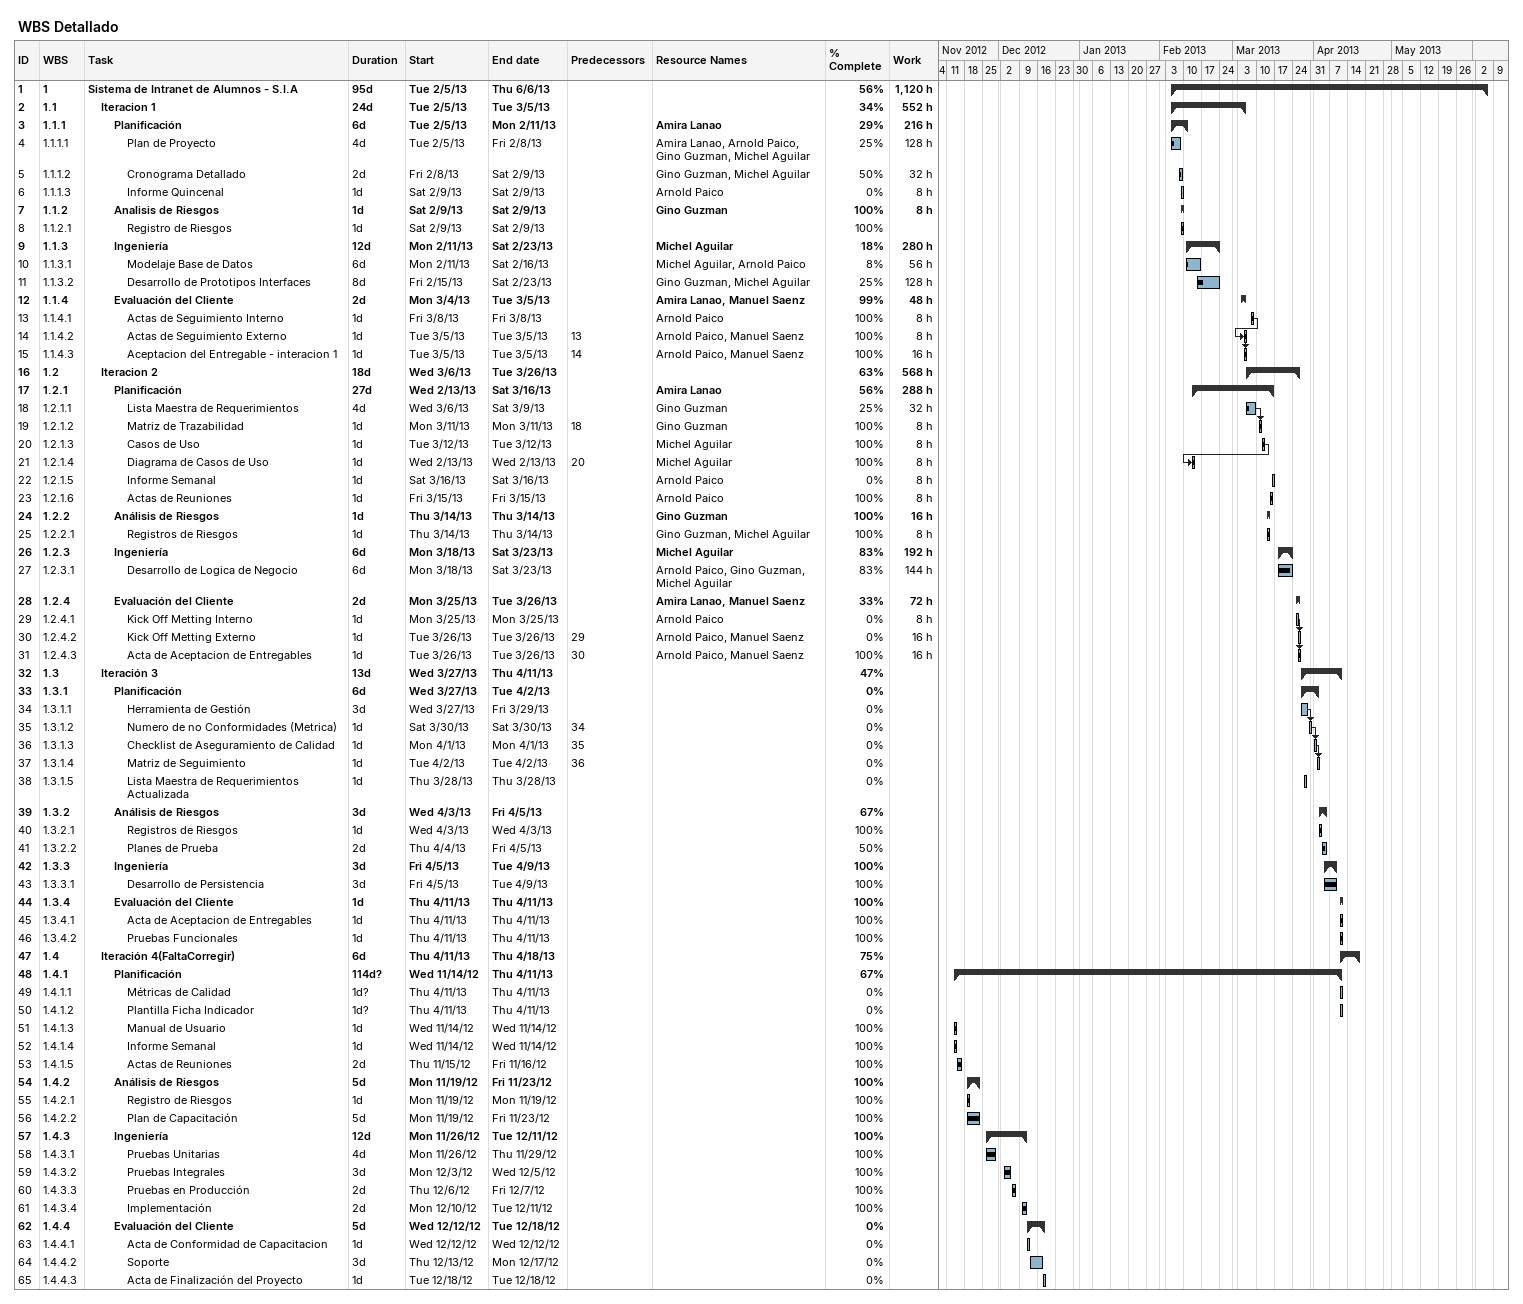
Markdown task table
WBS Detallado

| ID | WBS | Task | Duration | Start | Finish | Predecessors | Resources | % complete | Work (h) |
|---|---|---|---|---|---|---|---|---|---|
| 1 | 1 | **Sistema de Intranet de Alumnos - S.I.A** | 95d | 2013-02-05 | 2013-06-06 |  |  | 56 | 1120 |
| 2 | 1.1 | **Iteracion 1** | 24d | 2013-02-05 | 2013-03-05 |  |  | 34 | 552 |
| 3 | 1.1.1 | **Planificación** | 6d | 2013-02-05 | 2013-02-11 |  | Amira Lanao | 29 | 216 |
| 4 | 1.1.1.1 | Plan de Proyecto | 4d | 2013-02-05 | 2013-02-08 |  | Amira Lanao, Arnold Paico, Gino Guzman, Michel Aguilar | 25 | 128 |
| 5 | 1.1.1.2 | Cronograma Detallado | 2d | 2013-02-08 | 2013-02-09 |  | Gino Guzman, Michel Aguilar | 50 | 32 |
| 6 | 1.1.1.3 | Informe Quincenal | 1d | 2013-02-09 | 2013-02-09 |  | Arnold Paico | 0 | 8 |
| 7 | 1.1.2 | **Analisis de Riesgos** | 1d | 2013-02-09 | 2013-02-09 |  | Gino Guzman | 100 | 8 |
| 8 | 1.1.2.1 | Registro de Riesgos | 1d | 2013-02-09 | 2013-02-09 |  |  | 100 |  |
| 9 | 1.1.3 | **Ingeniería** | 12d | 2013-02-11 | 2013-02-23 |  | Michel Aguilar | 18 | 280 |
| 10 | 1.1.3.1 | Modelaje Base de Datos | 6d | 2013-02-11 | 2013-02-16 |  | Michel Aguilar, Arnold Paico | 8 | 56 |
| 11 | 1.1.3.2 | Desarrollo de Prototipos Interfaces | 8d | 2013-02-15 | 2013-02-23 |  | Gino Guzman, Michel Aguilar | 25 | 128 |
| 12 | 1.1.4 | **Evaluación del Cliente** | 2d | 2013-03-04 | 2013-03-05 |  | Amira Lanao, Manuel Saenz | 99 | 48 |
| 13 | 1.1.4.1 | Actas de Seguimiento Interno | 1d | 2013-03-08 | 2013-03-08 |  | Arnold Paico | 100 | 8 |
| 14 | 1.1.4.2 | Actas de Seguimiento Externo | 1d | 2013-03-05 | 2013-03-05 | 13 | Arnold Paico, Manuel Saenz | 100 | 8 |
| 15 | 1.1.4.3 | Aceptacion del Entregable - interacion 1 | 1d | 2013-03-05 | 2013-03-05 | 14 | Arnold Paico, Manuel Saenz | 100 | 16 |
| 16 | 1.2 | **Iteracion 2** | 18d | 2013-03-06 | 2013-03-26 |  |  | 63 | 568 |
| 17 | 1.2.1 | **Planificación** | 27d | 2013-02-13 | 2013-03-16 |  | Amira Lanao | 56 | 288 |
| 18 | 1.2.1.1 | Lista Maestra de Requerimientos | 4d | 2013-03-06 | 2013-03-09 |  | Gino Guzman | 25 | 32 |
| 19 | 1.2.1.2 | Matriz de Trazabilidad | 1d | 2013-03-11 | 2013-03-11 | 18 | Gino Guzman | 100 | 8 |
| 20 | 1.2.1.3 | Casos de Uso | 1d | 2013-03-12 | 2013-03-12 |  | Michel Aguilar | 100 | 8 |
| 21 | 1.2.1.4 | Diagrama de Casos de Uso | 1d | 2013-02-13 | 2013-02-13 | 20 | Michel Aguilar | 100 | 8 |
| 22 | 1.2.1.5 | Informe Semanal | 1d | 2013-03-16 | 2013-03-16 |  | Arnold Paico | 0 | 8 |
| 23 | 1.2.1.6 | Actas de Reuniones | 1d | 2013-03-15 | 2013-03-15 |  | Arnold Paico | 100 | 8 |
| 24 | 1.2.2 | **Análisis de Riesgos** | 1d | 2013-03-14 | 2013-03-14 |  | Gino Guzman | 100 | 16 |
| 25 | 1.2.2.1 | Registros de Riesgos | 1d | 2013-03-14 | 2013-03-14 |  | Gino Guzman, Michel Aguilar | 100 | 8 |
| 26 | 1.2.3 | **Ingeniería** | 6d | 2013-03-18 | 2013-03-23 |  | Michel Aguilar | 83 | 192 |
| 27 | 1.2.3.1 | Desarrollo de Logica de Negocio | 6d | 2013-03-18 | 2013-03-23 |  | Arnold Paico, Gino Guzman, Michel Aguilar | 83 | 144 |
| 28 | 1.2.4 | **Evaluación del Cliente** | 2d | 2013-03-25 | 2013-03-26 |  | Amira Lanao, Manuel Saenz | 33 | 72 |
| 29 | 1.2.4.1 | Kick Off Metting Interno | 1d | 2013-03-25 | 2013-03-25 |  | Arnold Paico | 0 | 8 |
| 30 | 1.2.4.2 | Kick Off Metting Externo | 1d | 2013-03-26 | 2013-03-26 | 29 | Arnold Paico, Manuel Saenz | 0 | 16 |
| 31 | 1.2.4.3 | Acta de Aceptacion de Entregables | 1d | 2013-03-26 | 2013-03-26 | 30 | Arnold Paico, Manuel Saenz | 100 | 16 |
| 32 | 1.3 | **Iteración 3** | 13d | 2013-03-27 | 2013-04-11 |  |  | 47 |  |
| 33 | 1.3.1 | **Planificación** | 6d | 2013-03-27 | 2013-04-02 |  |  | 0 |  |
| 34 | 1.3.1.1 | Herramienta de Gestión | 3d | 2013-03-27 | 2013-03-29 |  |  | 0 |  |
| 35 | 1.3.1.2 | Numero de no Conformidades (Metrica) | 1d | 2013-03-30 | 2013-03-30 | 34 |  | 0 |  |
| 36 | 1.3.1.3 | Checklist de Aseguramiento de Calidad | 1d | 2013-04-01 | 2013-04-01 | 35 |  | 0 |  |
| 37 | 1.3.1.4 | Matriz de Seguimiento | 1d | 2013-04-02 | 2013-04-02 | 36 |  | 0 |  |
| 38 | 1.3.1.5 | Lista Maestra de Requerimientos Actualizada | 1d | 2013-03-28 | 2013-03-28 |  |  | 0 |  |
| 39 | 1.3.2 | **Análisis de Riesgos** | 3d | 2013-04-03 | 2013-04-05 |  |  | 67 |  |
| 40 | 1.3.2.1 | Registros de Riesgos | 1d | 2013-04-03 | 2013-04-03 |  |  | 100 |  |
| 41 | 1.3.2.2 | Planes de Prueba | 2d | 2013-04-04 | 2013-04-05 |  |  | 50 |  |
| 42 | 1.3.3 | **Ingeniería** | 3d | 2013-04-05 | 2013-04-09 |  |  | 100 |  |
| 43 | 1.3.3.1 | Desarrollo de Persistencia | 3d | 2013-04-05 | 2013-04-09 |  |  | 100 |  |
| 44 | 1.3.4 | **Evaluación del Cliente** | 1d | 2013-04-11 | 2013-04-11 |  |  | 100 |  |
| 45 | 1.3.4.1 | Acta de Aceptacion de Entregables | 1d | 2013-04-11 | 2013-04-11 |  |  | 100 |  |
| 46 | 1.3.4.2 | Pruebas Funcionales | 1d | 2013-04-11 | 2013-04-11 |  |  | 100 |  |
| 47 | 1.4 | **Iteración 4(FaltaCorregir)** | 6d | 2013-04-11 | 2013-04-18 |  |  | 75 |  |
| 48 | 1.4.1 | **Planificación** | 114d? | 2012-11-14 | 2013-04-11 |  |  | 67 |  |
| 49 | 1.4.1.1 | Métricas de Calidad | 1d? | 2013-04-11 | 2013-04-11 |  |  | 0 |  |
| 50 | 1.4.1.2 | Plantilla Ficha Indicador | 1d? | 2013-04-11 | 2013-04-11 |  |  | 0 |  |
| 51 | 1.4.1.3 | Manual de Usuario | 1d | 2012-11-14 | 2012-11-14 |  |  | 100 |  |
| 52 | 1.4.1.4 | Informe Semanal | 1d | 2012-11-14 | 2012-11-14 |  |  | 100 |  |
| 53 | 1.4.1.5 | Actas de Reuniones | 2d | 2012-11-15 | 2012-11-16 |  |  | 100 |  |
| 54 | 1.4.2 | **Análisis de Riesgos** | 5d | 2012-11-19 | 2012-11-23 |  |  | 100 |  |
| 55 | 1.4.2.1 | Registro de Riesgos | 1d | 2012-11-19 | 2012-11-19 |  |  | 100 |  |
| 56 | 1.4.2.2 | Plan de Capacitación | 5d | 2012-11-19 | 2012-11-23 |  |  | 100 |  |
| 57 | 1.4.3 | **Ingeniería** | 12d | 2012-11-26 | 2012-12-11 |  |  | 100 |  |
| 58 | 1.4.3.1 | Pruebas Unitarias | 4d | 2012-11-26 | 2012-11-29 |  |  | 100 |  |
| 59 | 1.4.3.2 | Pruebas Integrales | 3d | 2012-12-03 | 2012-12-05 |  |  | 100 |  |
| 60 | 1.4.3.3 | Pruebas en Producción | 2d | 2012-12-06 | 2012-12-07 |  |  | 100 |  |
| 61 | 1.4.3.4 | Implementación | 2d | 2012-12-10 | 2012-12-11 |  |  | 100 |  |
| 62 | 1.4.4 | **Evaluación del Cliente** | 5d | 2012-12-12 | 2012-12-18 |  |  | 0 |  |
| 63 | 1.4.4.1 | Acta de Conformidad de Capacitacion | 1d | 2012-12-12 | 2012-12-12 |  |  | 0 |  |
| 64 | 1.4.4.2 | Soporte | 3d | 2012-12-13 | 2012-12-17 |  |  | 0 |  |
| 65 | 1.4.4.3 | Acta de Finalización del Proyecto | 1d | 2012-12-18 | 2012-12-18 |  |  | 0 |  |
